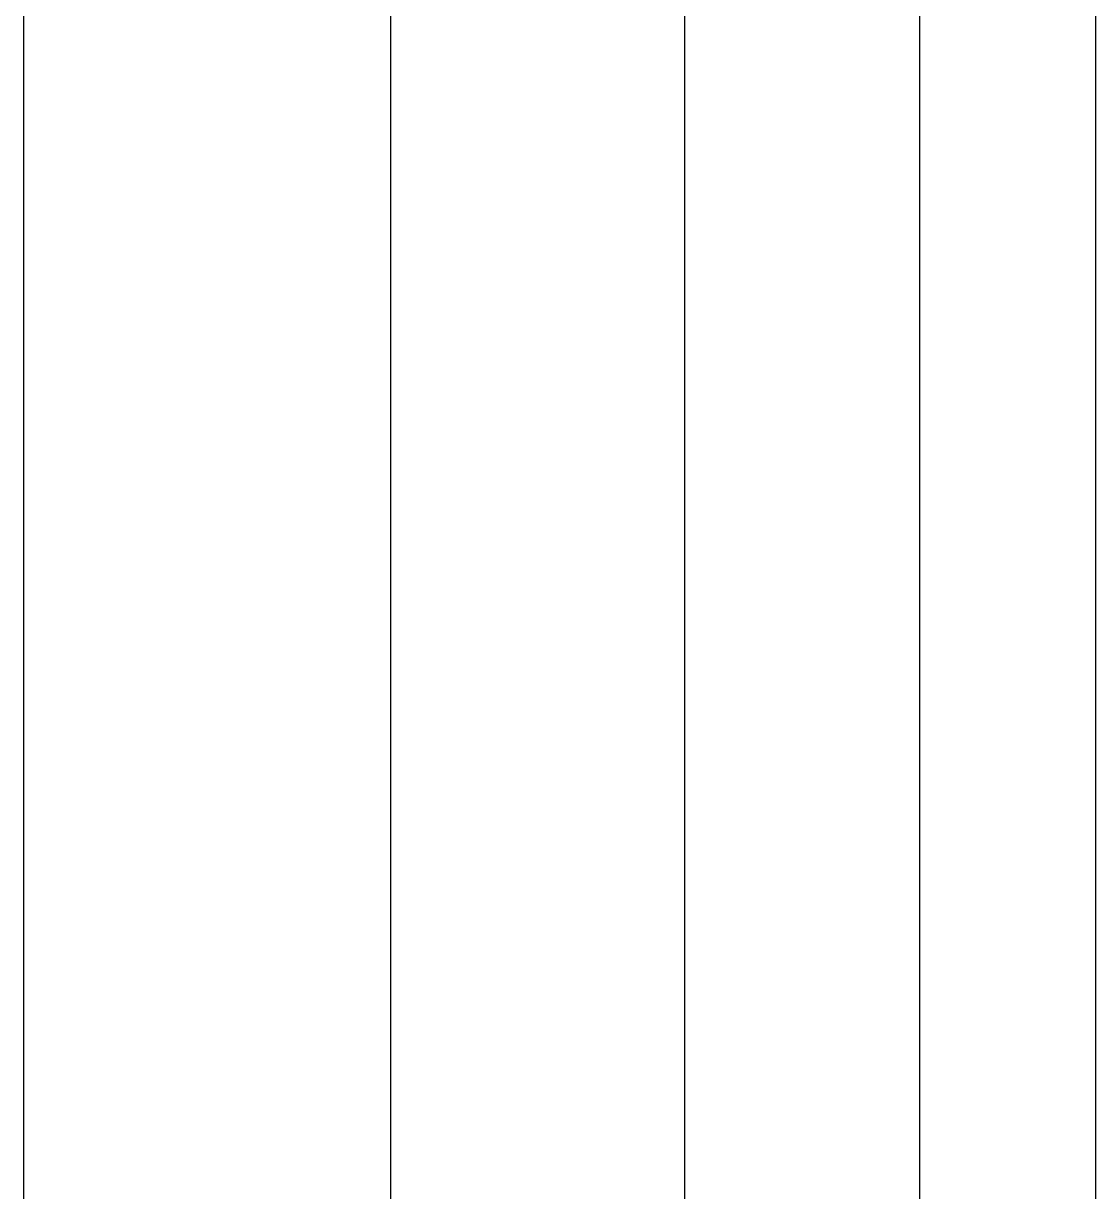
# Model space of a CAD drawing. Header units: inches. Extents: x -370 to 18, y -197 to 199.
# Drawn here: x -282.887 to -282.157, y 126.298 to 127.093 of the extents above; entities that cross this region are included whole.
import ezdxf

# ---------------------------------------------------------------- set-up
doc = ezdxf.new("R2010")
doc.units = ezdxf.units.IN
doc.header["$MEASUREMENT"] = 0

msp = doc.modelspace()

# ---------------------------------------------------------------- linework, layer by layer
at = {"color": 8, "transparency": 33554610}
for p, q in [((-282.88658, 131.33096), (-282.88658, 125.10096)), ((-282.63658, 131.33096), (-282.63658, 125.10096)), ((-282.43658, 128.05596), (-282.43658, 125.10096)), ((-282.27658, 127.93096), (-282.27658, 125.10096)), ((-282.15658, 127.93096), (-282.15658, 125.10096))]:
    msp.add_line(p, q, dxfattribs=at)

doc.saveas('drawing.dxf')
